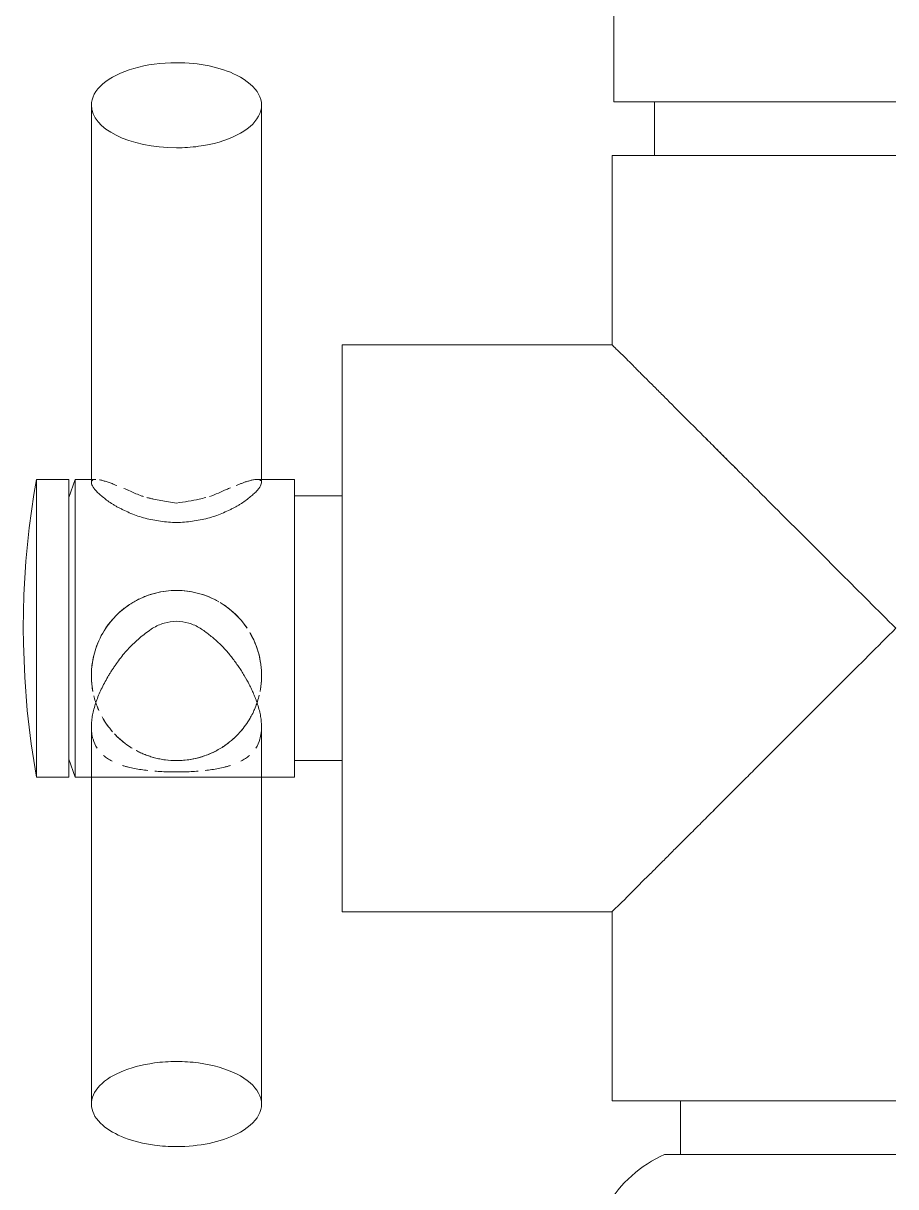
# Model space of a CAD drawing. Header units: metres. Extents: x 15 to 69.3, y -12.4 to 16.4.
# Drawn here: x 36.4375 to 36.4837, y 0.4705 to 0.532 of the extents above; entities that cross this region are included whole.
import ezdxf

# ---------------------------------------------------------------- set-up
doc = ezdxf.new("R2010")
doc.units = ezdxf.units.M
doc.layers.add('P-SANR-FIXT', color=7, linetype='Continuous', lineweight=5)

# ---------------------------------------------------------------- blocks, each defined once
blk = doc.blocks.new('UT_Ducha higiênica - UT_Ducha higiênica-3615605-CC')
at = {"layer": 'P-SANR-FIXT', "color": 7, "true_color": 0xf3f3f3}
for p, q in [((18.29820324346668, 0.5443149403281857), (18.29820324346668, 0.5278352926008749)), ((18.2705776911214, 0.5276637748155429), (18.2705776911214, 0.507716464019454)), ((18.2795776911214, 0.507716464019454), (18.2795776911214, 0.5276637748155429)), ((18.29820324346668, 0.5278352926008756), (18.31312034051238, 0.5278352926008756)), ((18.30035545834277, 0.5278352926008749), (18.30035545834277, 0.5249999999999878)), ((18.29812034051235, 0.5249999999999878), (18.29812034051235, 0.5149999999999988)), ((18.31312034051235, 0.52499999999999), (18.29812034051235, 0.52499999999999)), ((18.29812034051235, 0.5149999999999988), (18.28384700617804, 0.5149999999999988)), ((18.28384700617804, 0.515), (18.28384700617804, 0.4999999999999999)), ((18.26937811873817, 0.5078745809925931), (18.26767935229596, 0.5078745809925931)), ((18.26767935229596, 0.5068195871837463), (18.26767935229596, 0.507874580992596)), ((18.26972386450769, 0.5078745809925931), (18.26937811873817, 0.5069246522979644)), ((18.26937811873817, 0.5068195871837463), (18.26937811873817, 0.507874580992596)), ((18.27081125148923, 0.5078745809925931), (18.26972386450769, 0.5078745809925931)), ((18.26972386450769, 0.5000000000000001), (18.26972386450769, 0.507874580992596)), ((18.28131991848951, 0.5078745809925931), (18.27934413075358, 0.5078745809925931)), ((18.2813199184895, 0.5000000000000001), (18.2813199184895, 0.507874580992596)), ((18.26767935229596, 0.5000000000000001), (18.26767935229596, 0.5068195871837463)), ((18.26937811873817, 0.5000000000000001), (18.26937811873817, 0.5068195871837463)), ((18.28384700617804, 0.5070000000000071), (18.28131991848951, 0.5070000000000071)), ((18.26767935229596, 0.4921254190074041), (18.26767935229596, 0.5)), ((18.26937811873817, 0.4960627095037021), (18.26937811873817, 0.5)), ((18.26972386450769, 0.4960627095037021), (18.26972386450769, 0.5)), ((18.2813199184895, 0.4921254190074041), (18.2813199184895, 0.5)), ((18.28384700617804, 0.4999999999999999), (18.28384700617804, 0.485)), ((18.26937811873817, 0.4931804128162539), (18.26937811873817, 0.4960627095037021)), ((18.26972386450769, 0.4921254190074041), (18.26972386450769, 0.4960627095037021)), ((18.2705776911214, 0.4947856551351511), (18.2705776911214, 0.4748362251848464)), ((18.2795776911214, 0.4748362251848464), (18.2795776911214, 0.4947856551351511)), ((18.26937811873817, 0.4921254190074041), (18.26937811873817, 0.4931804128162539)), ((18.26937811873817, 0.4930753477020313), (18.26972386450769, 0.4921254190074026)), ((18.28131991848951, 0.4930000000000082), (18.28384700617804, 0.4930000000000082)), ((18.26767935229596, 0.4921254190074026), (18.26937811873817, 0.4921254190074026)), ((18.26972386450769, 0.4921254190074026), (18.28131991848951, 0.4921254190074026)), ((18.28384700617804, 0.4849999999999969), (18.29812034051235, 0.4849999999999969)), ((18.29812034051235, 0.4849999999999969), (18.29812034051235, 0.4749999999999884)), ((18.29812034051235, 0.47499999999999), (18.31312034051235, 0.47499999999999)), ((18.30173742808366, 0.4749999999999884), (18.30173742808366, 0.472164707399123)), ((18.3025272443105, 0.4721647073991261), (18.30088848662498, 0.4721647073991261)), ((18.3044711136821, 0.4721647073991261), (18.3025272443105, 0.4721647073991261)), ((18.30995450376936, 0.4721647073991261), (18.3044711136821, 0.4721647073991261)), ((18.31312034051232, 0.4721647073991261), (18.30995450376936, 0.4721647073991261))]:
    blk.add_line(p, q, dxfattribs=at)
at = {"layer": 'P-SANR-FIXT', "color": 7, "true_color": 0xfafafa}
for p, q in [((18.29820324346668, 0.5278352926008756), (18.30014671909251, 0.5278352926008756)), ((18.30035545834276, 0.5278352926008756), (18.3040942057692, 0.5278352926008756)), ((18.3040942057692, 0.5278352926008756), (18.31312034051238, 0.5278352926008756)), ((18.30012995945558, 0.52499999999999), (18.29812034051235, 0.52499999999999)), ((18.30079041115521, 0.52499999999999), (18.30035545834276, 0.52499999999999)), ((18.30981654589839, 0.52499999999999), (18.30079041115521, 0.52499999999999)), ((18.31312034051235, 0.52499999999999), (18.30981654589839, 0.52499999999999)), ((18.28384700617804, 0.515), (18.28384700617804, 0.5070251628295473)), ((18.26937811873817, 0.5061573542280998), (18.26937811873817, 0.507874580992596)), ((18.2813199184895, 0.5071443411439028), (18.2813199184895, 0.507874580992596)), ((18.26937811873817, 0.5000000000000001), (18.26937811873817, 0.5069246522979678)), ((18.2813199184895, 0.5000000000000093), (18.2813199184895, 0.5070000000000093)), ((18.28384700617804, 0.5049497474683151), (18.28384700617804, 0.5070000000000093)), ((18.28384700617804, 0.5000000000000093), (18.28384700617804, 0.5049497474683151)), ((18.26937811873817, 0.4930753477020323), (18.26937811873817, 0.5)), ((18.2813199184895, 0.4981882666842916), (18.2813199184895, 0.5000000000000092)), ((18.28384700617804, 0.4939378221735182), (18.28384700617804, 0.5000000000000092)), ((18.2813199184895, 0.4930000000000092), (18.2813199184895, 0.4980242966963458)), ((18.26937811873817, 0.4921254190074041), (18.26937811873817, 0.4938426457719002)), ((18.28384700617804, 0.4932385192159858), (18.28384700617804, 0.4939378221735182)), ((18.28384700617804, 0.4930000000000092), (18.28384700617804, 0.4932385192159858)), ((18.28384700617804, 0.4929748371704711), (18.28384700617804, 0.485)), ((18.2813199184895, 0.4921254190074041), (18.2813199184895, 0.4924566090002956)), ((18.29812034051235, 0.47499999999999), (18.30164905653524, 0.47499999999999)), ((18.30173742808366, 0.47499999999999), (18.30742888429802, 0.47499999999999)), ((18.30742888429802, 0.47499999999999), (18.31312034051235, 0.47499999999999)), ((18.30164857412191, 0.4721647073991261), (18.30088848662498, 0.4721647073991261)), ((18.30173742808366, 0.4721647073991261), (18.30326244918006, 0.4721647073991261)), ((18.30326244918006, 0.4721647073991261), (18.30742888429802, 0.4721647073991261)), ((18.30742888429802, 0.4721647073991261), (18.30994451027952, 0.4721647073991261)), ((18.31017422598709, 0.4721647073991261), (18.31312034051232, 0.4721647073991261))]:
    blk.add_line(p, q, dxfattribs=at)
at = {"layer": 'P-SANR-FIXT', "color": 7, "true_color": 0xfdfdfd}
for p, q in [((18.30014671909251, 0.5278352926008756), (18.30060343061299, 0.5278352926008756)), ((18.30035545834276, 0.5278352926008756), (18.30060073197434, 0.5278352926008756)), ((18.30071722761511, 0.5278352926008756), (18.30257236003574, 0.5278352926008756)), ((18.30072903127498, 0.5278352926008756), (18.30236958316745, 0.5278352926008756)), ((18.30250672888372, 0.5278352926008756), (18.31312034051238, 0.5278352926008756)), ((18.30269140094761, 0.5278352926008756), (18.30741181461401, 0.5278352926008756)), ((18.30741181461401, 0.5278352926008756), (18.31312034051238, 0.5278352926008756)), ((18.30251373879455, 0.52499999999999), (18.30031966515645, 0.52499999999999)), ((18.30079041115521, 0.52499999999999), (18.30035545834276, 0.52499999999999)), ((18.31312034051235, 0.52499999999999), (18.30079041115521, 0.52499999999999)), ((18.30562034051235, 0.52499999999999), (18.30251373879455, 0.52499999999999)), ((18.31312034051235, 0.52499999999999), (18.30562034051235, 0.52499999999999)), ((18.26767935229596, 0.4999999999999999), (18.26767935229596, 0.507874580992596)), ((18.26972386450769, 0.5076062611519545), (18.26972386450769, 0.507874580992596)), ((18.26972386450769, 0.4999999999999999), (18.26972386450769, 0.5068195871837462)), ((18.2813199184895, 0.5000000000000092), (18.2813199184895, 0.5070000000000093)), ((18.2813199184895, 0.4999999999999999), (18.2813199184895, 0.5067776474781922)), ((18.28384700617804, 0.5067614807840327), (18.28384700617804, 0.5070000000000093)), ((18.28384700617804, 0.5067953686990715), (18.28384700617804, 0.5038822856765379)), ((18.28384700617804, 0.5060621778265003), (18.28384700617804, 0.5067614807840327)), ((18.26937811873817, 0.4999999999999999), (18.26937811873817, 0.5061573542280998)), ((18.26937811873817, 0.4999999999999999), (18.26937811873817, 0.5059969248024144)), ((18.28384700617804, 0.5049497474683151), (18.28384700617804, 0.5060621778265003)), ((18.28384700617804, 0.5035000000000092), (18.28384700617804, 0.5049497474683151)), ((18.28384700617804, 0.5038822856765379), (18.28384700617804, 0.5000000000000001)), ((18.28384700617804, 0.5018117333157268), (18.28384700617804, 0.5035000000000092)), ((18.28384700617804, 0.5000000000000092), (18.28384700617804, 0.5018117333157268)), ((18.26767935229596, 0.496062709503702), (18.26767935229596, 0.4999999999999999)), ((18.26937811873817, 0.4940030751975856), (18.26937811873817, 0.4999999999999999)), ((18.26937811873817, 0.4938426457719002), (18.26937811873817, 0.4999999999999999)), ((18.26972386450769, 0.495206258822103), (18.26972386450769, 0.4999999999999999)), ((18.2813199184895, 0.4981882666842916), (18.2813199184895, 0.5000000000000092)), ((18.2813199184895, 0.498121059450053), (18.2813199184895, 0.4999999999999999)), ((18.28384700617804, 0.5), (18.28384700617804, 0.4952839798864613)), ((18.28384700617804, 0.4939378221735182), (18.28384700617804, 0.5000000000000092)), ((18.2813199184895, 0.4950502525317034), (18.2813199184895, 0.4980242966963458)), ((18.2813199184895, 0.4951765001662715), (18.2813199184895, 0.4979619084669138)), ((18.26767935229596, 0.4921254190074041), (18.26767935229596, 0.496062709503702)), ((18.26972386450769, 0.4921254190074041), (18.26972386450769, 0.4951765001662715)), ((18.2813199184895, 0.4930000000000092), (18.2813199184895, 0.4950502525317034)), ((18.2813199184895, 0.4932223525218217), (18.2813199184895, 0.4948818961407729)), ((18.28384700617804, 0.4950111684577892), (18.28384700617804, 0.4932046313009471)), ((18.28384700617804, 0.4930000000000092), (18.28384700617804, 0.4939378221735182)), ((18.30164905653524, 0.47499999999999), (18.30251373879455, 0.47499999999999)), ((18.30173742808366, 0.47499999999999), (18.30507140594438, 0.47499999999999)), ((18.30251373879455, 0.47499999999999), (18.31312034051235, 0.47499999999999)), ((18.30507140594438, 0.47499999999999), (18.31312034051235, 0.47499999999999)), ((18.3044711136821, 0.4721647073991261), (18.30164857412191, 0.4721647073991261)), ((18.30173742808366, 0.4721647073991261), (18.30994451027952, 0.4721647073991261)), ((18.30995450376936, 0.4721647073991261), (18.3044711136821, 0.4721647073991261)), ((18.31312034051232, 0.4721647073991261), (18.31016969382815, 0.4721647073991261)), ((18.31017422598709, 0.4721647073991261), (18.31312034051232, 0.4721647073991261))]:
    blk.add_line(p, q, dxfattribs=at)
at = {"layer": 'P-SANR-FIXT', "color": 7, "true_color": 0xf3f3f3, "flags": 128}
for points in [[(18.26697581606673, 0.4999999999999979), (18.26701134836941, 0.5017763782458247), (18.26711788843336, 0.5035499146654001), (18.26729526581719, 0.5053177719787825), (18.26754319675493, 0.5070771219913996), (18.26767935229596, 0.5078745809925931)], [(18.26705105918911, 0.4974155980906964), (18.26698318279369, 0.4991910346600295), (18.26697581606673, 0.4999999999999979)], [(18.26767935229596, 0.4921254190074026), (18.26739942259381, 0.4938799621327301), (18.26718987981694, 0.4956442960131055), (18.26705105918911, 0.4974155980906964)], [(18.29915468961073, 0.4710481840019891), (18.29935249883485, 0.471218480783521), (18.29955695988761, 0.4713807310866222), (18.29976774567492, 0.4715346753454193), (18.29998451898449, 0.471680067281938), (18.30020693302528, 0.471816674300098), (18.30043463198226, 0.4719442778578082), (18.30066725158567, 0.472062673816598), (18.30088848662498, 0.472164707399123)], [(18.29740293193965, 0.4684876469139063), (18.29749974820975, 0.4687300434749207), (18.29760618031425, 0.4689683745263614), (18.29772205798448, 0.4692022587893847), (18.29784719584089, 0.4694313220990682), (18.29798139368961, 0.4696551980029728), (18.29812443684269, 0.4698735283474147), (18.29827609646162, 0.470085963850418), (18.29843612992335, 0.4702921646604926), (18.29860428120849, 0.4704918009003295), (18.29878028131084, 0.4706845531945335), (18.29896384866779, 0.4708701131805504), (18.29915468961073, 0.4710481840019891)]]:
    blk.add_lwpolyline(points, dxfattribs=at)
at = {"layer": 'P-SANR-FIXT', "color": 7, "true_color": 0xfafafa}
for radius, start, end in [(0.004499999999999661, 90, 118.6429908669575), (0.004499999999999948, 75.0000000000019, 90.00000000000037), (0.004499999999999007, 60.00000000003287, 75.00000000000904), (0.004500000000001936, 124.1506781567034, 145.9763107294161), (0.004499999999996733, 34.02368927057971, 59.09169034867173), (0.004499999999995879, 24.7944350913676, 29.99999999999525), (0.004500000000003723, 152.9311327829544, 180.0000000000001), (0.004499999999995781, 350.414710888239, 24.77470099342059), (0.00450000000000242, 181.4404044948129, 190.8425500649384), (0.00450000000000091, 198.9559375726039, 203.4503493246409), (0.004499999999999335, 336.5496506753672, 341.0440624274137), (0.004500000000003472, 209.0896803313777, 221.3554402420019), (0.004499999999997655, 318.6445597579366, 329.9999999999956), (0.004499999999998771, 329.9999999999889, 330.9103196686262), (0.004500000000002616, 225.0000000000146, 237.5749132978582), (0.004499999999997806, 302.4250867020833, 314.9999999999841), (0.004500000000000999, 241.6701259978088, 254.0596124382991), (0.004500000000000465, 285.9403875616129, 298.3298740021476), (0.004500000000003723, 254.9999999999803, 270), (0.004500000000002439, 269.9999999999996, 284.9999999999798)]:
    blk.add_arc((18.2750776911214, 0.4975000000000018), radius, start, end, dxfattribs=at)
at = {"layer": 'P-SANR-FIXT', "color": 7, "true_color": 0xf3f3f3}
for centre, major_axis, ratio, start_param, end_param in [((18.2750776911214, 0.5276637748155462), (0.004500000000003723, 0), 0.4999999999916117, 1.570796326794897, 2.617993877991662), ((18.2750776911214, 0.527663774815546), (0.004499999999997806, 0), 0.4999999999922542, 0.7853981633977275, 1.570796326794897), ((18.2750776911214, 0.527663774815546), (0.004499999999999007, 0), 0.4999999999921557, 4.974188368183676, 7.068583470577412), ((18.2750776911214, 0.5276637748155462), (0.004500000000003808, 0), 0.4999999999916007, 2.617993877991653, 3.141592653589793), ((18.2750776911214, 0.5276637748155462), (0.004500000000003723, 0), 0.4999999999916363, 3.141592653589836, 4.712388980384683), ((18.2750776911214, 0.527663774815546), (0.004499999999996618, 0), 0.4999999999924011, 4.712388980384683, 4.974188368183799), ((18.2750776911214, 0.4748362251848497), (0.004500000000003358, 0), 0.5000000000137165, 1.832595714594411, 3.665191429188313), ((18.2750776911214, 0.4748362251848497), (0.004500000000003723, 0), 0.5000000000136804, 1.570796326794897, 1.832595714594393), ((18.2750776911214, 0.4748362251848497), (0.004500000000002439, 0), 0.5000000000138154, 1.308996938996096, 1.570796326794897), ((18.2750776911214, 0.4748362251848497), (0.004499999999995293, 0), 0.5000000000146193, 5.497787143782132, 7.59218224617528), ((18.2750776911214, 0.4748362251848497), (0.004499999999998955, 0), 0.500000000014204, 3.665191429187892, 4.450589592584926), ((18.2750776911214, 0.4748362251848497), (0.004499999999996618, 0), 0.5000000000144699, 4.712388980384683, 5.497787143781983), ((18.2750776911214, 0.4748362251848497), (0.004499999999999925, 0), 0.5000000000140978, 4.450589592584978, 4.712388980384683)]:
    blk.add_ellipse(centre, major_axis=major_axis, ratio=ratio, start_param=start_param, end_param=end_param, dxfattribs=at)
at = {"layer": 'P-SANR-FIXT', "color": 7, "true_color": 0xfdfdfd}
for points, knots in [([(18.30013775665686, 0.5129825838554961), (18.299984749019, 0.5131330473806542), (18.29969109530996, 0.5134215790338464), (18.29929410980808, 0.5138245372140178), (18.29894678032552, 0.5141783864350018), (18.29865463091432, 0.5144671769570521), (18.29842134891564, 0.5146882959124539), (18.29819288669255, 0.5149090537146497), (18.29812034051235, 0.5149867507995789), (18.29812034051235, 0.515)], [0.7142857142857143, 0.7142857142857143, 0.7142857142857143, 0.7142857142857143, 0.75, 0.7857142857142857, 0.8214285714285714, 0.8571428571428571, 0.8928571428571428, 0.9285714285714286, 1, 1, 1, 1]), ([(18.31312034051235, 0.5), (18.31216369117245, 0.5009692221810875), (18.31022821144858, 0.5028859177997194), (18.30786763694993, 0.5052540684874947), (18.30626420527378, 0.5068552430685265), (18.30537163537414, 0.5077536339279067), (18.30471078286811, 0.5084092151818388), (18.30406396097732, 0.5090528205950813), (18.30343545204371, 0.5096867429519696), (18.30282461086981, 0.5103021607887906), (18.30223182307896, 0.5108881846237106), (18.30166192930949, 0.511453311295427), (18.30112044560748, 0.5120015776738926), (18.30060914113714, 0.5125187978828973), (18.30029076429473, 0.5128321203303379), (18.30013775665686, 0.5129825838554961)], [0, 0, 0, 0, 0.1428571428571428, 0.2857142857142857, 0.3571428571428571, 0.3928571428571428, 0.4285714285714285, 0.4642857142857143, 0.5, 0.5357142857142857, 0.5714285714285714, 0.6071428571428571, 0.6428571428571428, 0.6785714285714286, 0.7142857142857143, 0.7142857142857143, 0.7142857142857143, 0.7142857142857143]), ([(18.29866444214974, 0.4855441016373893), (18.29875201405157, 0.4856290865499014), (18.29894678032665, 0.4858216135624387), (18.29929410980385, 0.4861754627955352), (18.29969109532576, 0.4865784209305017), (18.30013157581453, 0.4870112185789968), (18.3006091413573, 0.4874812016205357), (18.30112044478586, 0.4879984241793218), (18.30166193237585, 0.4885466817882834), (18.30223181163515, 0.4891118411882339), (18.3028246535787, 0.4896977428797219), (18.30363883900972, 0.4905189077894745), (18.30449027266113, 0.4913727675712906), (18.30537167700254, 0.4922462721777014), (18.3062641815417, 0.4931448104600524), (18.30786765406815, 0.4947458929017277), (18.31022820522377, 0.4971140962405636), (18.31216369117245, 0.4990307778189125), (18.31312034051235, 0.5)], [0.1428571428571428, 0.1428571428571428, 0.1428571428571428, 0.1428571428571428, 0.1785714285714285, 0.2142857142857143, 0.25, 0.2857142857142857, 0.3214285714285714, 0.3571428571428571, 0.3928571428571428, 0.4285714285714285, 0.4642857142857143, 0.5, 0.5714285714285714, 0.6071428571428571, 0.6428571428571428, 0.7142857142857143, 0.8571428571428571, 1, 1, 1, 1]), ([(18.2791779124383, 0.4956457656155629), (18.27913365830167, 0.4955479046810958), (18.27903901742125, 0.4953573039787963), (18.278880432215, 0.4950872466063159), (18.27873468733673, 0.4948741761581228), (18.27860994188661, 0.4947105434168598), (18.27848109196115, 0.4945529904680925), (18.27831178588875, 0.4943661734607848), (18.27813104193103, 0.4941916836924792), (18.27797819511009, 0.4940583748850874), (18.27782170493406, 0.493930953619048), (18.27761950550869, 0.4937825439161491), (18.27740551661797, 0.4936464578936804), (18.27722496909483, 0.4935443169422226), (18.27703824985021, 0.4934471501305591), (18.27679809372711, 0.4933377553012193), (18.27654405858613, 0.4932430949781096), (18.27633059937008, 0.4931768247085125), (18.27610909539841, 0.493117128802866), (18.27570528607415, 0.4930328087768886), (18.27533372879196, 0.4930000000000018), (18.2750776911214, 0.4930000000000018)], [0.4444444444444444, 0.4444444444444444, 0.4444444444444444, 0.4444444444444444, 0.4791666666666666, 0.5138888888888888, 0.548611111111111, 0.5659722222222221, 0.5833333333333333, 0.6180555555555555, 0.6527777777777777, 0.6701388888888888, 0.6875, 0.7222222222222222, 0.7569444444444444, 0.7743055555555556, 0.7916666666666667, 0.826388888888889, 0.8611111111111112, 0.8784722222222223, 0.8958333333333334, 0.9305555555555556, 1, 1, 1, 1]), ([(18.29812034051235, 0.485), (18.29812034051235, 0.4850132492004211), (18.29819288669251, 0.4850909462854584), (18.29842134891572, 0.4853117040873657), (18.29857687024792, 0.4854591167248771), (18.29866444214974, 0.4855441016373893)], [0, 0, 0, 0, 0.07142857142857142, 0.1071428571428571, 0.1428571428571428, 0.1428571428571428, 0.1428571428571428, 0.1428571428571428])]:
    blk.add_open_spline(points, degree=3, knots=knots, dxfattribs=at)
at = {"layer": 'P-SANR-FIXT', "color": 7, "true_color": 0xf3f3f3}
for points, knots in [([(18.29812034051235, 0.515), (18.29812034051235, 0.5149867507995775), (18.29819288669251, 0.514909053714538), (18.29842134891572, 0.5146882959126281), (18.29865463091402, 0.5144671769563591), (18.29894678032665, 0.5141783864375515), (18.29929410980384, 0.5138245372044534), (18.29969109532576, 0.5134215790694853), (18.30013157581453, 0.5129887814209887), (18.3006091413573, 0.5125187983794484), (18.30112044478585, 0.5120015758206607), (18.30166193237584, 0.5114533182116976), (18.30223181163514, 0.5108881588117454), (18.30282465357869, 0.5103022571202557), (18.30363883900971, 0.5094810922105009), (18.30449027266111, 0.5086272324286816), (18.30537167700252, 0.5077537278222675), (18.30626418154168, 0.5068551895399129), (18.30786765406812, 0.5052541070982325), (18.31022820522366, 0.5028859037593183), (18.3121636911724, 0.5009692221810378), (18.31312034051235, 0.4999999999999999)], [0, 0, 0, 0, 0.07142857142857142, 0.1071428571428571, 0.1428571428571428, 0.1785714285714285, 0.2142857142857143, 0.25, 0.2857142857142857, 0.3214285714285714, 0.3571428571428571, 0.3928571428571428, 0.4285714285714285, 0.4642857142857143, 0.5, 0.5714285714285714, 0.6071428571428571, 0.6428571428571428, 0.7142857142857143, 0.8571428571428571, 1, 1, 1, 1]), ([(18.27058948594218, 0.5076416460752011), (18.27060913794445, 0.5075733628294602), (18.27067587099502, 0.5074460882087947), (18.27084337478624, 0.5072464759538948), (18.27100594998662, 0.5070893043310547), (18.27120442783868, 0.5069200845474345), (18.2714387600487, 0.5067391118069192), (18.27166131939904, 0.5065888830361559), (18.27185407712415, 0.5064730712588694), (18.27195498517894, 0.5064179563945539), (18.27200651014929, 0.506390740095646)], [0.5555555555555556, 0.5555555555555556, 0.5555555555555556, 0.5555555555555556, 0.6111111111111112, 0.6388888888888888, 0.6666666666666666, 0.6944444444444444, 0.7222222222222222, 0.75, 0.7638888888888888, 0.7777777777777778, 0.7777777777777778, 0.7777777777777778, 0.7777777777777778]), ([(18.2750776911214, 0.5055959661428772), (18.27536016436209, 0.5056020509524161), (18.27578357137266, 0.5056346924585065), (18.27633258123906, 0.5057251272012268), (18.27673307748906, 0.5058142938870458), (18.27711836125671, 0.5059305858484928), (18.27748521273053, 0.5060720185901013), (18.27777341331291, 0.506202107151573), (18.27799215529652, 0.506309773465422), (18.27814994303647, 0.5063903989623959), (18.27830130511866, 0.506473071258869), (18.27849406284376, 0.5065888830361566), (18.27871662219411, 0.5067391118069118), (18.27895095440412, 0.5069200845474612), (18.27908327297218, 0.5070328977364569), (18.27914344848091, 0.5070872963042579)], [0, 0, 0, 0, 0.05555555555555555, 0.08333333333333333, 0.1111111111111111, 0.1388888888888889, 0.1666666666666667, 0.1944444444444444, 0.2083333333333333, 0.2222222222222222, 0.2361111111111111, 0.25, 0.2777777777777778, 0.3055555555555556, 0.3333333333333333, 0.3333333333333333, 0.3333333333333333, 0.3333333333333333]), ([(18.27914344848091, 0.5070872963042579), (18.27920362398963, 0.5071416948720588), (18.27931200745646, 0.5072464759542671), (18.27947951124836, 0.5074460882068175), (18.27954624429578, 0.5075733628382281), (18.27956589630062, 0.5076416460752009)], [0.3333333333333333, 0.3333333333333333, 0.3333333333333333, 0.3333333333333333, 0.361111111111111, 0.3888888888888888, 0.4444444444444444, 0.4444444444444444, 0.4444444444444444, 0.4444444444444444]), ([(18.27200651014929, 0.506390740095646), (18.27205803511965, 0.5063635237967382), (18.27216322694628, 0.5063097734654223), (18.2723819689299, 0.5062021071515731), (18.27267016951227, 0.5060720185901014), (18.27303702098609, 0.5059305858484927), (18.27342230475375, 0.5058142938870457), (18.27382280100374, 0.5057251272012268), (18.27437181087014, 0.5056346924585065), (18.27479521788071, 0.5056020509524161), (18.2750776911214, 0.5055959661428773)], [0.7777777777777778, 0.7777777777777778, 0.7777777777777778, 0.7777777777777778, 0.7916666666666667, 0.8055555555555556, 0.8333333333333333, 0.861111111111111, 0.8888888888888888, 0.9166666666666666, 0.9444444444444444, 1, 1, 1, 1]), ([(18.27381627661305, 0.5), (18.27360170093567, 0.4998574566598153), (18.27329062449899, 0.4996270368376991), (18.27290329652151, 0.4992890079141117), (18.27262681435675, 0.4990218429160997), (18.27236855540627, 0.4987378784428252), (18.27212831931162, 0.4984388940177341), (18.27193996301112, 0.4981825562461729), (18.27179555352534, 0.4979752627845726), (18.271689948304, 0.4978196488679311), (18.27158792168412, 0.4976628614965966), (18.27145786810619, 0.4974507814944096), (18.2713057182695, 0.497182223350868), (18.27113997545594, 0.496857287745853), (18.27099118420251, 0.4965347820926134), (18.27086167006484, 0.4962124363063585), (18.27075409270395, 0.4958890037699424), (18.27066975718605, 0.495569957713392), (18.27061053801085, 0.4952607904182764), (18.27057819798635, 0.4949607391653801), (18.27057529538606, 0.4946943481158061), (18.27058875261966, 0.4945320572653518), (18.27059721836063, 0.4944648997887498)], [0, 0, 0, 0, 0.05555555555555555, 0.08333333333333333, 0.1111111111111111, 0.1388888888888889, 0.1666666666666667, 0.1944444444444444, 0.2083333333333333, 0.2222222222222222, 0.2361111111111111, 0.25, 0.2777777777777778, 0.3055555555555556, 0.3333333333333333, 0.361111111111111, 0.3888888888888888, 0.4166666666666666, 0.4444444444444444, 0.4722222222222222, 0.5, 0.5203179083705674, 0.5203179083705674, 0.5203179083705674, 0.5203179083705674]), ([(18.27745801646388, 0.4990872790025971), (18.27739005344251, 0.4991551256104235), (18.27718164976924, 0.499354553361864), (18.27681379668244, 0.4996667817252106), (18.27650003738779, 0.4998930924948615), (18.27633910562976, 0.5)], [0.8958333333333333, 0.8958333333333333, 0.8958333333333333, 0.8958333333333333, 0.9166666666666666, 0.9583333333333333, 1, 1, 1, 1]), ([(18.31312034051235, 0.4999999999999999), (18.3121636911724, 0.4990307778189622), (18.31022821144846, 0.4971140822003988), (18.30786763694989, 0.4947459315125454), (18.30626420527375, 0.4931447569315084), (18.30537163537412, 0.4922463660721244), (18.30471078286809, 0.49159078481819), (18.30406396097731, 0.4909471794049448), (18.3034354520437, 0.4903132570480546), (18.3028246108698, 0.4896978392112318), (18.30223182307895, 0.4891118153763102), (18.30166192930948, 0.4885466887045921), (18.30112044560748, 0.487998422326125), (18.30060914113714, 0.4874812021171189), (18.30013157587351, 0.4870112184459566), (18.29969109530996, 0.4865784209661667), (18.29929410980808, 0.4861754627859938), (18.29894678032552, 0.4858216135650081), (18.29865463091432, 0.485532823042956), (18.29842134891564, 0.4853117040875523), (18.29819288669255, 0.485090946285354), (18.29812034051235, 0.4850132492004227), (18.29812034051235, 0.485)], [0, 0, 0, 0, 0.1428571428571428, 0.2857142857142857, 0.3571428571428571, 0.3928571428571428, 0.4285714285714285, 0.4642857142857143, 0.5, 0.5357142857142857, 0.5714285714285714, 0.6071428571428571, 0.6428571428571428, 0.6785714285714286, 0.7142857142857143, 0.75, 0.7857142857142857, 0.8214285714285714, 0.8571428571428571, 0.8928571428571428, 0.9285714285714286, 1, 1, 1, 1]), ([(18.27955816383241, 0.4944649005419061), (18.27956662960833, 0.4945320578440687), (18.27958008691931, 0.4946943480072321), (18.27957718399411, 0.4949607379899829), (18.27954484518681, 0.4952607951235472), (18.27948562149966, 0.495569940067705), (18.27940130281236, 0.4958890696474189), (18.27931160266958, 0.4961583369763526), (18.27922902277778, 0.4963739450570765), (18.27915057410798, 0.4965615664671497), (18.27905295975391, 0.4967764442212357), (18.27889357434488, 0.4971010015617212), (18.27871521345201, 0.4974248356761408), (18.27851790167199, 0.4977420000330306), (18.27830789933607, 0.4980530861789062), (18.27803007364487, 0.4984408064421751), (18.27772535394022, 0.4988117804992531), (18.27752597948525, 0.4990194323947708), (18.27745801646388, 0.4990872790025971)], [0.4796820916290035, 0.4796820916290035, 0.4796820916290035, 0.4796820916290035, 0.5, 0.5277777777777778, 0.5555555555555556, 0.5833333333333334, 0.6111111111111112, 0.6388888888888888, 0.6527777777777777, 0.6666666666666666, 0.6875, 0.7083333333333333, 0.75, 0.7708333333333333, 0.7916666666666666, 0.8333333333333333, 0.875, 0.8958333333333333, 0.8958333333333333, 0.8958333333333333, 0.8958333333333333])]:
    blk.add_open_spline(points, degree=3, knots=knots, dxfattribs=at)
for points in [[(18.27057766778218, 0.5077164815419374), (18.2705776549133, 0.5076941531836764), (18.27058154044441, 0.5076692536629557), (18.27058948594218, 0.5076416460752011)], [(18.2750776911214, 0.5003764172242454), (18.2748502047812, 0.5003707142412639), (18.27440979003926, 0.5003000483456821), (18.27400700654126, 0.5001175492903785), (18.27381627661305, 0.5)], [(18.27633910562976, 0.5), (18.27614837570155, 0.5001175492903785), (18.27574559220355, 0.5003000483456821), (18.2753051774616, 0.5003707142412639), (18.2750776911214, 0.5003764172242454)]]:
    blk.add_open_spline(points, degree=3, dxfattribs=at)
at = {"layer": 'P-SANR-FIXT', "color": 7, "true_color": 0xfafafa}
for points, knots in [([(18.27074898605972, 0.5078709966811222), (18.27071464022874, 0.5078657604558331), (18.27065515665142, 0.5078474527805706), (18.27059328722172, 0.5077996232898188), (18.27057768674257, 0.5077493790435987), (18.27057766778218, 0.5077164815419374)], [0.4444444444444444, 0.4444444444444444, 0.4444444444444444, 0.4444444444444444, 0.4722222222222222, 0.5, 0.5330938981077732, 0.5330938981077732, 0.5330938981077732, 0.5330938981077732]), ([(18.27192613152075, 0.507545852713428), (18.27187928080266, 0.5075653267397464), (18.27175458946909, 0.5076172407198514), (18.2716001336856, 0.5076795453539624), (18.27145985905125, 0.5077301662768192), (18.27135851876206, 0.5077617416576645), (18.27126193480296, 0.5077889984634348), (18.2711407244676, 0.5078228152326054), (18.27105811972411, 0.5078430483918442), (18.27100694843331, 0.5078535149395297)], [0.2616557383140597, 0.2616557383140597, 0.2616557383140597, 0.2616557383140597, 0.2777777777777778, 0.3055555555555556, 0.3194444444444444, 0.3333333333333333, 0.3472222222222222, 0.361111111111111, 0.3888888888888888, 0.3888888888888888, 0.3888888888888888, 0.3888888888888888]), ([(18.27879607075906, 0.507761021895152), (18.27874661065263, 0.5077462424555561), (18.27864423170729, 0.5077130749491048), (18.27845801364846, 0.5076411893414102), (18.27831653290047, 0.5075819618087657), (18.27822930087193, 0.5075457379405642)], [0.6666666666666666, 0.6666666666666666, 0.6666666666666666, 0.6666666666666666, 0.6875, 0.7083333333333333, 0.7383442616856876, 0.7383442616856876, 0.7383442616856876, 0.7383442616856876]), ([(18.27934151939042, 0.5078760711269926), (18.27932508157453, 0.5078762773894892), (18.27926651134053, 0.5078745177041839), (18.27915233358691, 0.5078565329428354), (18.27901465412769, 0.5078228276591584), (18.27889345375752, 0.5077889769400064), (18.27882904416336, 0.5077708748548826), (18.27879607075906, 0.507761021895152)], [0.5717965527796843, 0.5717965527796843, 0.5717965527796843, 0.5717965527796843, 0.5833333333333334, 0.6111111111111112, 0.6388888888888888, 0.6527777777777777, 0.6666666666666666, 0.6666666666666666, 0.6666666666666666, 0.6666666666666666]), ([(18.27956589630062, 0.5076416460752009), (18.27958554830546, 0.5077099293121737), (18.27957777127256, 0.5077875043916815), (18.27950022556811, 0.5078474528598557), (18.27944074206552, 0.5078657602805292), (18.27940639618308, 0.5078709966811222)], [0.4444444444444444, 0.4444444444444444, 0.4444444444444444, 0.4444444444444444, 0.5, 0.5277777777777778, 0.5555555555555556, 0.5555555555555556, 0.5555555555555556, 0.5555555555555556]), ([(18.27333439800915, 0.5069679903383237), (18.27327828630227, 0.506985867319997), (18.27311380043054, 0.5070433924381947), (18.27285572819288, 0.5071516346404247), (18.27261373547408, 0.5072628887338383), (18.27242715612773, 0.5073452621781941), (18.27233547434063, 0.507381779959621), (18.27229031499962, 0.507399419040967)], [0.125, 0.125, 0.125, 0.125, 0.1388888888888889, 0.1666666666666667, 0.1944444444444444, 0.2083333333333333, 0.2222222222222222, 0.2222222222222222, 0.2222222222222222, 0.2222222222222222]), ([(18.27793233787758, 0.5074253063035428), (18.27786582388997, 0.5073991887974472), (18.27766020720272, 0.5073203918845294), (18.2773036834002, 0.5071506250088986), (18.27698948334199, 0.5070212595474451), (18.27682098423366, 0.5069679903383237)], [0.7708333333333333, 0.7708333333333333, 0.7708333333333333, 0.7708333333333333, 0.7916666666666666, 0.8333333333333333, 0.875, 0.875, 0.875, 0.875]), ([(18.2750776911214, 0.5066235827755982), (18.27479317724703, 0.5066639514722026), (18.2743794372042, 0.5067285099901238), (18.2739303427599, 0.506817254419959), (18.27368448120428, 0.5068731342132731), (18.27356502659857, 0.5069023484102622), (18.27350646555222, 0.5069179414214829)], [0, 0, 0, 0, 0.05555555555555555, 0.08333333333333333, 0.09722222222222221, 0.1111111111111111, 0.1111111111111111, 0.1111111111111111, 0.1111111111111111]), ([(18.27662686568127, 0.5069122247746183), (18.27651663030524, 0.5068831936357179), (18.27622026063962, 0.5068145899894995), (18.27570825000401, 0.5067172384511348), (18.27529107652718, 0.5066538592980515), (18.2750776911214, 0.5066235827755982)], [0.890625, 0.890625, 0.890625, 0.890625, 0.9166666666666666, 0.9583333333333333, 1, 1, 1, 1]), ([(18.27295580805953, 0.5014683261297115), (18.27303685697918, 0.501511663314632), (18.27320163453425, 0.5015933814801337), (18.27354051725861, 0.5017363033173834), (18.27415535259095, 0.5019314333450662), (18.27470848619608, 0.5020000000000018), (18.2750776911214, 0.5020000000000018)], [0.5, 0.5, 0.5, 0.5, 0.5625, 0.625, 0.75, 1, 1, 1, 1]), ([(18.27617279334614, 0.5018647166136402), (18.27635136412747, 0.5018199304721047), (18.27661486498419, 0.5017363033173834), (18.27695374770856, 0.5015933814801337), (18.27711852526362, 0.501511663314632), (18.27719957418327, 0.5014683261297115)], [0.25, 0.25, 0.25, 0.25, 0.375, 0.4375, 0.5, 0.5, 0.5, 0.5]), ([(18.27743854576183, 0.5013309744669971), (18.27751675935898, 0.5012827752762941), (18.27767019562405, 0.5011816090876628), (18.27789068912918, 0.501016019920335), (18.27817087659033, 0.5007774253250571), (18.27849311780223, 0.5004473710641563), (18.27871685505605, 0.5001533981529037), (18.27881934850818, 0.5)], [0.5625, 0.5625, 0.5625, 0.5625, 0.625, 0.6875, 0.75, 0.875, 1, 1, 1, 1]), ([(18.27059895668271, 0.4979354944871851), (18.27063156630227, 0.4982674775088304), (18.27078338919092, 0.4989920960873016), (18.27111198842124, 0.4996646796792813), (18.27133603373463, 0.5)], [0.7932716154034047, 0.7932716154034047, 0.7932716154034047, 0.7932716154034047, 0.8888888888888888, 1, 1, 1, 1]), ([(18.27916658636617, 0.4993793557432541), (18.27923458192948, 0.4992314639151397), (18.27944070649966, 0.4987099177951806), (18.27954558058475, 0.4981585681707016), (18.27956931586735, 0.4977744214671733)], [0.06576821511090863, 0.06576821511090863, 0.06576821511090863, 0.06576821511090863, 0.1111111111111111, 0.2222222222222222, 0.2222222222222222, 0.2222222222222222, 0.2222222222222222]), ([(18.2709774698045, 0.4956457656155631), (18.27094206194331, 0.4957240633680705), (18.2708751868036, 0.4958839053327756), (18.27078409151476, 0.4961429795716172), (18.27073242276792, 0.4963256314276059), (18.27070812317106, 0.4964243352816799)], [0.5555555555555556, 0.5555555555555556, 0.5555555555555556, 0.5555555555555556, 0.5833333333333334, 0.6111111111111112, 0.642555960604412, 0.642555960604412, 0.642555960604412, 0.642555960604412]), ([(18.27945684711241, 0.4964640610317021), (18.27943025072364, 0.4963516235992689), (18.27937569704564, 0.496155511627293), (18.27928019749762, 0.4958839094049303), (18.2792133157476, 0.4957240543631367), (18.2791779124383, 0.4956457656155629)], [0.353235213529946, 0.353235213529946, 0.353235213529946, 0.353235213529946, 0.3888888888888888, 0.4166666666666666, 0.4444444444444444, 0.4444444444444444, 0.4444444444444444, 0.4444444444444444]), ([(18.27830949831168, 0.4943686389085852), (18.27823948830566, 0.4942963775534626), (18.27813104193103, 0.4941916836924792), (18.27797819511009, 0.4940583748850874), (18.27782170493406, 0.493930953619048), (18.27766167394669, 0.4938134945746097), (18.27753692768584, 0.4937311062245826), (18.27749592405336, 0.4937049776073889)], [0.6180555555555555, 0.6180555555555555, 0.6180555555555555, 0.6180555555555555, 0.6527777777777777, 0.6701388888888888, 0.6875, 0.7222222222222222, 0.7388412540869156, 0.7388412540869156, 0.7388412540869156, 0.7388412540869156]), ([(18.2792745631703, 0.4936633845548238), (18.27936743293504, 0.4938058705425552), (18.27948410012753, 0.494059191450257), (18.27954348151277, 0.4943484286454753), (18.27955816383241, 0.4944649005419061)], [0.3888888888888888, 0.3888888888888888, 0.3888888888888888, 0.3888888888888888, 0.4444444444444444, 0.4796820916290035, 0.4796820916290035, 0.4796820916290035, 0.4796820916290035]), ([(18.27722419762964, 0.4935449387096968), (18.27717828928368, 0.4935200252393067), (18.27703824985021, 0.4934471501305591), (18.27679809372711, 0.4933377553012193), (18.27654405858613, 0.4932430949781096), (18.27638396417409, 0.4931933922759118), (18.27632959377563, 0.4931776465040064)], [0.7743055555555556, 0.7743055555555556, 0.7743055555555556, 0.7743055555555556, 0.7916666666666667, 0.826388888888889, 0.8611111111111112, 0.8784722222222223, 0.8784722222222223, 0.8784722222222223, 0.8784722222222223]), ([(18.2750776911214, 0.4930000000000018), (18.27487286098495, 0.4930000000000018), (18.27457351690363, 0.4930210057822786), (18.27419529841392, 0.4930843153777629), (18.27401334361052, 0.4931267234280584), (18.27392466940059, 0.4931502251884354)], [0, 0, 0, 0, 0.05555555555555555, 0.08333333333333333, 0.1111111111111111, 0.1111111111111111, 0.1111111111111111, 0.1111111111111111]), ([(18.27632959377563, 0.4931776465040064), (18.27627522337716, 0.4931619007321009), (18.27610909539841, 0.493117128802866), (18.27570528607415, 0.4930328087768886), (18.27533372879196, 0.4930000000000018), (18.2750776911214, 0.4930000000000018)], [0.8784722222222223, 0.8784722222222223, 0.8784722222222223, 0.8784722222222223, 0.8958333333333334, 0.9305555555555556, 1, 1, 1, 1]), ([(18.27848245189048, 0.4929706301892912), (18.27856670106963, 0.4930137633624304), (18.27868676230747, 0.4930831669652544), (18.27883327719116, 0.4931874148767318), (18.27890181835582, 0.4932440918942955), (18.27893493238434, 0.4932733953902799)], [0.2777777777777778, 0.2777777777777778, 0.2777777777777778, 0.2777777777777778, 0.3055555555555556, 0.3194444444444444, 0.3333333333333333, 0.3333333333333333, 0.3333333333333333, 0.3333333333333333]), ([(18.2722258555163, 0.4927430570895215), (18.27227562166863, 0.4927263232394763), (18.27237686566796, 0.4926942509065469), (18.27258588282495, 0.4926381699825166), (18.27285871639918, 0.4925800170143856), (18.27320240228623, 0.4925251293663293), (18.27344089450092, 0.4924940638851049), (18.27356205661842, 0.4924798672125855)], [0.7777777777777778, 0.7777777777777778, 0.7777777777777778, 0.7777777777777778, 0.7916666666666667, 0.8055555555555556, 0.8333333333333333, 0.861111111111111, 0.8888888888888888, 0.8888888888888888, 0.8888888888888888, 0.8888888888888888]), ([(18.27393080775217, 0.4924421699079865), (18.27405531864076, 0.4924315298803337), (18.27443314958936, 0.492406271527697), (18.27481979707469, 0.4923997000994656), (18.2750776911214, 0.4924040338572312)], [0.9166666666666666, 0.9166666666666666, 0.9166666666666666, 0.9166666666666666, 0.9444444444444444, 1, 1, 1, 1]), ([(18.2750776911214, 0.4924040338572312), (18.27533558516811, 0.4923997000994656), (18.27572223265348, 0.4924062715275035), (18.276100063602, 0.4924315298805272), (18.27622457449064, 0.4924421699079864)], [0, 0, 0, 0, 0.05555555555555555, 0.08333333333333333, 0.08333333333333333, 0.08333333333333333, 0.08333333333333333]), ([(18.27659332562439, 0.4924798672125854), (18.27671448774174, 0.4924940638858144), (18.2769529799556, 0.4925251293709094), (18.27729666584724, 0.4925800169972907), (18.27756949940721, 0.4926381700328337), (18.27777851659328, 0.4926942508193951), (18.2778797605334, 0.4927263234321972), (18.2779295267265, 0.4927430570895215)], [0.1111111111111111, 0.1111111111111111, 0.1111111111111111, 0.1111111111111111, 0.1388888888888889, 0.1666666666666667, 0.1944444444444444, 0.2083333333333333, 0.2222222222222222, 0.2222222222222222, 0.2222222222222222, 0.2222222222222222])]:
    blk.add_open_spline(points, degree=3, knots=knots, dxfattribs=at)
at = {"layer": 'P-SANR-FIXT', "color": 7, "true_color": 0xfdfdfd}
for points in [[(18.27081386275515, 0.5078760707957324), (18.27079072229203, 0.5078757804508414), (18.27076906723936, 0.5078740581758562), (18.27074898605972, 0.5078709966811222)], [(18.27940639618308, 0.5078709966811222), (18.27938631497335, 0.5078740582783521), (18.27936465986024, 0.5078757807592753), (18.27934151939042, 0.5078760711269926)]]:
    blk.add_open_spline(points, degree=3, dxfattribs=at)
at = {"layer": 'P-SANR-FIXT', "color": 7, "true_color": 0xfafafa}
for points in [[(18.2750776911214, 0.5020000000000018), (18.27544689604672, 0.5020000000000018), (18.27581565178347, 0.5019542888967115), (18.27617279334614, 0.5018647166136402)], [(18.27205641872539, 0.500834953239423), (18.27212459938305, 0.5008967226226959), (18.27226469311363, 0.501016019920335), (18.27248518661876, 0.5011816090876627), (18.27271534101636, 0.5013333583706098), (18.27287475913988, 0.5014249889447908), (18.27295580805953, 0.5014683261297115)], [(18.27133603373463, 0.5), (18.27143852718676, 0.5001533981529037), (18.27166226444057, 0.5004473710641563), (18.27192005741009, 0.5007114144728768), (18.27205641872539, 0.500834953239423)], [(18.27896370879009, 0.4997691687985533), (18.27903735073706, 0.4996431092987947), (18.27910460861214, 0.4995139192112764), (18.27916530747973, 0.4993821348505176)], [(18.27065785434813, 0.4966543979082173), (18.27062364263053, 0.4968333985125449), (18.27057583564607, 0.4972019080721016), (18.27057419871193, 0.4975823481594026), (18.27058606637546, 0.4977744214671733)], [(18.27956931586735, 0.4977744214671733), (18.27958118350864, 0.4975823481154091), (18.27957954649109, 0.4972019078631322), (18.27953173984578, 0.4968333989744774), (18.27949752789467, 0.4966543979082173)], [(18.2791779124383, 0.4956457656155629), (18.27913365830167, 0.4955479046810958), (18.27903901742125, 0.4953573039787963), (18.278880432215, 0.4950872466063159), (18.27876383631238, 0.4949167902477614), (18.27870282184524, 0.4948338366075813)], [(18.27148949159571, 0.4947843372514525), (18.27143992651388, 0.4948498288463871), (18.27134389181908, 0.4949841923847041), (18.27125498445141, 0.4951243150522331), (18.27121227481002, 0.4951959694577376)], [(18.27059721836063, 0.4944648997887498), (18.27061190061966, 0.4943484275897825), (18.27063494699449, 0.4942361721152992), (18.27066662248937, 0.4941293276206289)], [(18.27215446635672, 0.4940787784381689), (18.27209301233987, 0.4941312886626923), (18.2719728254306, 0.4942397359988164), (18.27185940258773, 0.4943537143766386), (18.27180414540098, 0.4944122988460187)], [(18.27066662248937, 0.4941293276206289), (18.27071656196765, 0.4939608769511419), (18.27078795047784, 0.4938058761210266), (18.27088081907251, 0.4936633845548238)], [(18.27274293934466, 0.4936530617185883), (18.27267286543141, 0.4936955851160207), (18.27253673145265, 0.4937834284536297), (18.27234154953171, 0.4939246746516761), (18.27221592037357, 0.4940262682136455), (18.27215446635672, 0.4940787784381689)], [(18.27392466940059, 0.4931502251884354), (18.27383599519067, 0.4931737269488125), (18.27366325315436, 0.4932253259400249), (18.27341786748949, 0.4933146622454013), (18.27318356567808, 0.4934154250368425), (18.27303263851413, 0.4934906670583047), (18.27295886630458, 0.4935300401267003)], [(18.27122044985846, 0.4932733953902799), (18.27128669528071, 0.4932148704873178), (18.27142855842704, 0.4931061072322894), (18.27158867497845, 0.4930137340787247), (18.27167293035233, 0.4929706301892912)]]:
    blk.add_open_spline(points, degree=3, dxfattribs=at)

msp = doc.modelspace()

# ---------------------------------------------------------------- block references
at = {"layer": 'P-SANR-FIXT', "color": 254, "true_color": 0xdfdfdf}
msp.add_blockref('UT_Ducha higiênica - UT_Ducha higiênica-3615605-CC', (18.17056357582866, 0), dxfattribs=at)

doc.saveas('drawing.dxf')
